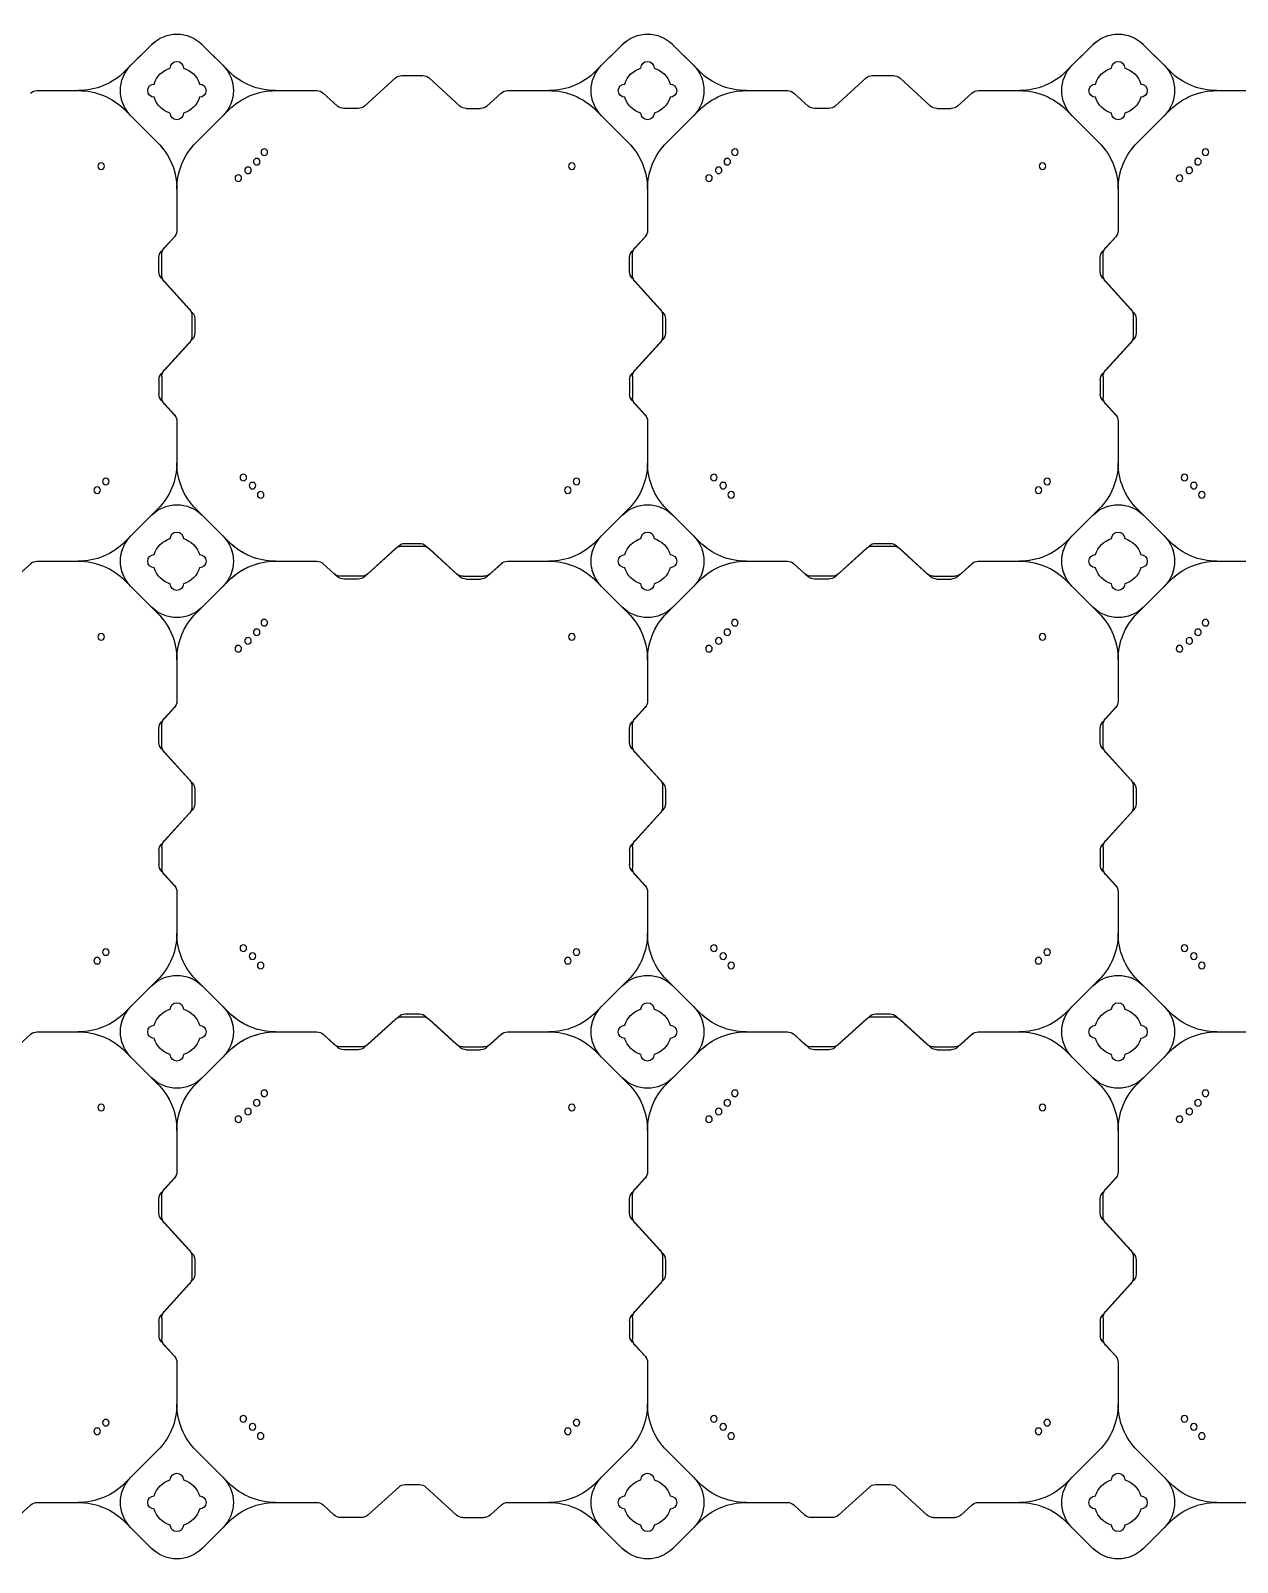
# Model space of a CAD drawing. Header units: millimetres. Extents: x -1612139 to -1260738, y 1141106 to 1536160.
# Drawn here: x -1330083 to -1328801, y 1183512 to 1185140 of the extents above; entities that cross this region are included whole.
import ezdxf

# ---------------------------------------------------------------- set-up
doc = ezdxf.new("R2010")
doc.units = ezdxf.units.MM
doc.header["$LTSCALE"] = 10
doc.layers.get('0').update_dxf_attribs({"linetype": 'CONTINUOUS'})
doc.layers.add('W-FLOAT_BOWL浮筒', color=253, linetype='CONTINUOUS')

# ---------------------------------------------------------------- blocks, each defined once
blk = doc.blocks.new('蓝色')
at = {"layer": 'W-FLOAT_BOWL浮筒', "color": 5}
for p, q in [((15979.5, 1549.2), (15951.2, 1520.9)), ((15957.5, 1527.3), (15979.4, 1549.2)), ((16033.2, 1549.2), (16055.2, 1527.3)), ((16033.2, 1549.2), (16061.5, 1520.9)), ((16479.5, 1549.2), (16451.2, 1520.9)), ((16457.5, 1527.3), (16479.4, 1549.2)), ((16533.2, 1549.2), (16555.2, 1527.3)), ((16533.2, 1549.2), (16561.5, 1520.9)), ((16979.5, 1549.2), (16951.2, 1520.9)), ((16957.5, 1527.3), (16979.4, 1549.2)), ((17033.2, 1549.2), (17055.2, 1527.3)), ((17033.2, 1549.2), (17061.5, 1520.9)), ((15839.2, 1513.8), (15851.1, 1503)), ((16173.5, 1513.8), (16161.6, 1503)), ((16202.5, 1516.4), (16180.2, 1516.4)), ((16209.2, 1513.8), (16242, 1484)), ((16303.5, 1513.8), (16270.7, 1484)), ((16310.2, 1516.4), (16332.5, 1516.4)), ((16339.2, 1513.8), (16351.1, 1503)), ((16673.5, 1513.8), (16661.6, 1503)), ((16702.5, 1516.4), (16680.2, 1516.4)), ((16709.2, 1513.8), (16742, 1484)), ((16803.5, 1513.8), (16770.7, 1484)), ((16810.2, 1516.4), (16832.5, 1516.4)), ((16839.2, 1513.8), (16851.1, 1503)), ((15857.8, 1500.4), (15901.6, 1500.4)), ((16110.9, 1500.4), (16154.9, 1500.4)), ((16357.8, 1500.4), (16401.6, 1500.4)), ((16610.9, 1500.4), (16654.9, 1500.4)), ((16857.8, 1500.4), (16901.6, 1500.4)), ((17110.9, 1500.4), (17154.9, 1500.4)), ((16248.7, 1481.4), (16264, 1481.4)), ((16748.7, 1481.4), (16764, 1481.4)), ((15985.8, 1445.1), (15951.1, 1479.9)), ((15957.5, 1473.5), (15985.8, 1445.2)), ((16026.8, 1445.1), (16061.6, 1479.9)), ((16055.2, 1473.5), (16026.8, 1445.2)), ((16485.8, 1445.1), (16451.1, 1479.9)), ((16457.5, 1473.5), (16485.8, 1445.2)), ((16526.8, 1445.1), (16561.6, 1479.9)), ((16555.2, 1473.5), (16526.8, 1445.2)), ((16985.8, 1445.1), (16951.1, 1479.9)), ((16957.5, 1473.5), (16985.8, 1445.2)), ((17026.8, 1445.1), (17061.6, 1479.9)), ((17055.2, 1473.5), (17026.8, 1445.2)), ((16006.3, 1351.6), (16006.3, 1395.8)), ((16006.3, 1351.8), (16006.3, 1395.8)), ((16506.3, 1351.6), (16506.3, 1395.8)), ((16506.3, 1351.8), (16506.3, 1395.8)), ((17006.3, 1351.6), (17006.3, 1395.8)), ((17006.3, 1351.8), (17006.3, 1395.8)), ((15989.9, 1329.7), (16003.7, 1344.9)), ((15992.9, 1333.2), (16003.7, 1345.1)), ((16489.9, 1329.7), (16503.7, 1344.9)), ((16492.9, 1333.2), (16503.7, 1345.1)), ((16989.9, 1329.7), (17003.7, 1344.9)), ((16992.9, 1333.2), (17003.7, 1345.1)), ((15987.3, 1307.7), (15987.3, 1323)), ((15990.3, 1304.2), (15990.3, 1326.5)), ((16487.3, 1307.7), (16487.3, 1323)), ((16490.3, 1304.2), (16490.3, 1326.5)), ((16987.3, 1307.7), (16987.3, 1323)), ((16990.3, 1304.2), (16990.3, 1326.5)), ((15989.9, 1301), (16019.7, 1268.2)), ((15992.9, 1297.5), (16022.7, 1264.7)), ((16489.9, 1301), (16519.7, 1268.2)), ((16492.9, 1297.5), (16522.7, 1264.7)), ((16989.9, 1301), (17019.7, 1268.2)), ((16992.9, 1297.5), (17022.7, 1264.7)), ((16022.3, 1239.2), (16022.3, 1261.5)), ((16025.3, 1242.7), (16025.3, 1258)), ((16522.3, 1239.2), (16522.3, 1261.5)), ((16525.3, 1242.7), (16525.3, 1258)), ((17022.3, 1239.2), (17022.3, 1261.5)), ((17025.3, 1242.7), (17025.3, 1258)), ((15989.9, 1199.7), (16019.7, 1232.5)), ((15992.9, 1203.2), (16022.7, 1236)), ((16489.9, 1199.7), (16519.7, 1232.5)), ((16492.9, 1203.2), (16522.7, 1236)), ((16989.9, 1199.7), (17019.7, 1232.5)), ((16992.9, 1203.2), (17022.7, 1236)), ((15987.3, 1193), (15987.3, 1177.7)), ((15990.3, 1196.5), (15990.3, 1174.2)), ((16487.3, 1193), (16487.3, 1177.7)), ((16490.3, 1196.5), (16490.3, 1174.2)), ((16987.3, 1193), (16987.3, 1177.7)), ((16990.3, 1196.5), (16990.3, 1174.2)), ((15989.9, 1171), (16003.7, 1155.8)), ((15992.9, 1167.5), (16003.7, 1155.6)), ((16489.9, 1171), (16503.7, 1155.8)), ((16492.9, 1167.5), (16503.7, 1155.6)), ((16989.9, 1171), (17003.7, 1155.8)), ((16992.9, 1167.5), (17003.7, 1155.6)), ((16006.3, 1105.1), (16006.3, 1149.1)), ((16006.3, 1105.1), (16006.3, 1148.9)), ((16506.3, 1105.1), (16506.3, 1149.1)), ((16506.3, 1105.1), (16506.3, 1148.9)), ((17006.3, 1105.1), (17006.3, 1149.1)), ((17006.3, 1105.1), (17006.3, 1148.9)), ((15951.1, 1020.9), (15985.8, 1055.6)), ((15979.5, 1049.2), (15951.2, 1020.9)), ((15957.5, 1027.2), (15985.8, 1055.5)), ((15957.5, 1027.3), (15979.4, 1049.2)), ((16061.6, 1020.9), (16026.8, 1055.6)), ((16055.2, 1027.2), (16026.8, 1055.5)), ((16033.2, 1049.2), (16055.2, 1027.3)), ((16033.2, 1049.2), (16061.5, 1020.9)), ((16451.1, 1020.9), (16485.8, 1055.6)), ((16479.5, 1049.2), (16451.2, 1020.9)), ((16457.5, 1027.2), (16485.8, 1055.5)), ((16457.5, 1027.3), (16479.4, 1049.2)), ((16561.6, 1020.9), (16526.8, 1055.6)), ((16555.2, 1027.2), (16526.8, 1055.5)), ((16533.2, 1049.2), (16555.2, 1027.3)), ((16533.2, 1049.2), (16561.5, 1020.9)), ((16951.1, 1020.9), (16985.8, 1055.6)), ((16979.5, 1049.2), (16951.2, 1020.9)), ((16957.5, 1027.2), (16985.8, 1055.5)), ((16957.5, 1027.3), (16979.4, 1049.2)), ((17061.6, 1020.9), (17026.8, 1055.6)), ((17055.2, 1027.2), (17026.8, 1055.5)), ((17033.2, 1049.2), (17055.2, 1027.3)), ((17033.2, 1049.2), (17061.5, 1020.9)), ((15839.2, 1013.8), (15851.1, 1003)), ((16173.5, 1013.8), (16161.6, 1003)), ((16177, 1016.8), (16161.8, 1003)), ((16202.5, 1016.4), (16180.2, 1016.4)), ((16199, 1019.4), (16183.7, 1019.4)), ((16205.7, 1016.8), (16238.5, 987)), ((16209.2, 1013.8), (16242, 984)), ((16303.5, 1013.8), (16270.7, 984)), ((16307, 1016.8), (16274.2, 987)), ((16310.2, 1016.4), (16332.5, 1016.4)), ((16313.7, 1019.4), (16329, 1019.4)), ((16335.7, 1016.8), (16350.9, 1003)), ((16339.2, 1013.8), (16351.1, 1003)), ((16673.5, 1013.8), (16661.6, 1003)), ((16677, 1016.8), (16661.8, 1003)), ((16702.5, 1016.4), (16680.2, 1016.4)), ((16699, 1019.4), (16683.7, 1019.4)), ((16705.7, 1016.8), (16738.5, 987)), ((16709.2, 1013.8), (16742, 984)), ((16803.5, 1013.8), (16770.7, 984)), ((16807, 1016.8), (16774.2, 987)), ((16810.2, 1016.4), (16832.5, 1016.4)), ((16813.7, 1019.4), (16829, 1019.4)), ((16835.7, 1016.8), (16850.9, 1003)), ((16839.2, 1013.8), (16851.1, 1003)), ((15857.6, 1000.4), (15901.6, 1000.4)), ((15857.8, 1000.4), (15901.6, 1000.4)), ((16110.9, 1000.4), (16154.9, 1000.4)), ((16110.9, 1000.4), (16155.1, 1000.4)), ((16357.6, 1000.4), (16401.6, 1000.4)), ((16357.8, 1000.4), (16401.6, 1000.4)), ((16610.9, 1000.4), (16654.9, 1000.4)), ((16610.9, 1000.4), (16655.1, 1000.4)), ((16857.6, 1000.4), (16901.6, 1000.4)), ((16857.8, 1000.4), (16901.6, 1000.4)), ((17110.9, 1000.4), (17154.9, 1000.4)), ((17110.9, 1000.4), (17155.1, 1000.4)), ((15985.8, 945.1), (15951.1, 979.9)), ((15979.5, 951.6), (15951.2, 979.9)), ((16026.8, 945.1), (16061.6, 979.9)), ((16033.2, 951.6), (16061.5, 979.9)), ((16245.2, 984.4), (16267.5, 984.4)), ((16248.7, 981.4), (16264, 981.4)), ((16485.8, 945.1), (16451.1, 979.9)), ((16479.5, 951.6), (16451.2, 979.9)), ((16526.8, 945.1), (16561.6, 979.9)), ((16533.2, 951.6), (16561.5, 979.9)), ((16745.2, 984.4), (16767.5, 984.4)), ((16748.7, 981.4), (16764, 981.4)), ((16985.8, 945.1), (16951.1, 979.9)), ((16979.5, 951.6), (16951.2, 979.9)), ((17026.8, 945.1), (17061.6, 979.9)), ((17033.2, 951.6), (17061.5, 979.9)), ((15957.5, 973.5), (15985.8, 945.2)), ((15979.4, 951.6), (15957.5, 973.5)), ((16055.2, 973.5), (16026.8, 945.2)), ((16055.2, 973.5), (16033.2, 951.6)), ((16457.5, 973.5), (16485.8, 945.2)), ((16479.4, 951.6), (16457.5, 973.5)), ((16555.2, 973.5), (16526.8, 945.2)), ((16555.2, 973.5), (16533.2, 951.6)), ((16957.5, 973.5), (16985.8, 945.2)), ((16979.4, 951.6), (16957.5, 973.5)), ((17055.2, 973.5), (17026.8, 945.2)), ((17055.2, 973.5), (17033.2, 951.6)), ((16006.3, 851.6), (16006.3, 895.8)), ((16006.3, 851.8), (16006.3, 895.8)), ((16506.3, 851.6), (16506.3, 895.8)), ((16506.3, 851.8), (16506.3, 895.8)), ((17006.3, 851.6), (17006.3, 895.8)), ((17006.3, 851.8), (17006.3, 895.8)), ((15989.9, 829.7), (16003.7, 844.9)), ((15992.9, 833.2), (16003.7, 845.1)), ((16489.9, 829.7), (16503.7, 844.9)), ((16492.9, 833.2), (16503.7, 845.1)), ((16989.9, 829.7), (17003.7, 844.9)), ((16992.9, 833.2), (17003.7, 845.1)), ((15987.3, 807.7), (15987.3, 823)), ((15990.3, 804.2), (15990.3, 826.5)), ((16487.3, 807.7), (16487.3, 823)), ((16490.3, 804.2), (16490.3, 826.5)), ((16987.3, 807.7), (16987.3, 823)), ((16990.3, 804.2), (16990.3, 826.5)), ((15989.9, 801), (16019.7, 768.2)), ((15992.9, 797.5), (16022.7, 764.7)), ((16489.9, 801), (16519.7, 768.2)), ((16492.9, 797.5), (16522.7, 764.7)), ((16989.9, 801), (17019.7, 768.2)), ((16992.9, 797.5), (17022.7, 764.7)), ((16022.3, 739.2), (16022.3, 761.5)), ((16025.3, 742.7), (16025.3, 758)), ((16522.3, 739.2), (16522.3, 761.5)), ((16525.3, 742.7), (16525.3, 758)), ((17022.3, 739.2), (17022.3, 761.5)), ((17025.3, 742.7), (17025.3, 758)), ((15989.9, 699.7), (16019.7, 732.5)), ((15992.9, 703.2), (16022.7, 736)), ((16489.9, 699.7), (16519.7, 732.5)), ((16492.9, 703.2), (16522.7, 736)), ((16989.9, 699.7), (17019.7, 732.5)), ((16992.9, 703.2), (17022.7, 736)), ((15987.3, 693), (15987.3, 677.7)), ((15990.3, 696.5), (15990.3, 674.2)), ((16487.3, 693), (16487.3, 677.7)), ((16490.3, 696.5), (16490.3, 674.2)), ((16987.3, 693), (16987.3, 677.7)), ((16990.3, 696.5), (16990.3, 674.2)), ((15989.9, 671), (16003.7, 655.8)), ((15992.9, 667.5), (16003.7, 655.6)), ((16489.9, 671), (16503.7, 655.8)), ((16492.9, 667.5), (16503.7, 655.6)), ((16989.9, 671), (17003.7, 655.8)), ((16992.9, 667.5), (17003.7, 655.6)), ((16006.3, 605.1), (16006.3, 649.1)), ((16006.3, 605.1), (16006.3, 648.9)), ((16506.3, 605.1), (16506.3, 649.1)), ((16506.3, 605.1), (16506.3, 648.9)), ((17006.3, 605.1), (17006.3, 649.1)), ((17006.3, 605.1), (17006.3, 648.9)), ((15951.1, 520.9), (15985.8, 555.6)), ((15957.5, 527.2), (15985.8, 555.5)), ((16061.6, 520.9), (16026.8, 555.6)), ((16055.2, 527.2), (16026.8, 555.5)), ((16451.1, 520.9), (16485.8, 555.6)), ((16457.5, 527.2), (16485.8, 555.5)), ((16561.6, 520.9), (16526.8, 555.6)), ((16555.2, 527.2), (16526.8, 555.5)), ((16951.1, 520.9), (16985.8, 555.6)), ((16957.5, 527.2), (16985.8, 555.5)), ((17061.6, 520.9), (17026.8, 555.6)), ((17055.2, 527.2), (17026.8, 555.5)), ((15979.5, 549.2), (15951.2, 520.9)), ((15957.5, 527.3), (15979.4, 549.2)), ((16033.2, 549.2), (16055.2, 527.3)), ((16033.2, 549.2), (16061.5, 520.9)), ((16479.5, 549.2), (16451.2, 520.9)), ((16457.5, 527.3), (16479.4, 549.2)), ((16533.2, 549.2), (16555.2, 527.3)), ((16533.2, 549.2), (16561.5, 520.9)), ((16979.5, 549.2), (16951.2, 520.9)), ((16957.5, 527.3), (16979.4, 549.2)), ((17033.2, 549.2), (17055.2, 527.3)), ((17033.2, 549.2), (17061.5, 520.9)), ((15839.2, 513.8), (15851.1, 503)), ((16173.5, 513.8), (16161.6, 503)), ((16177, 516.8), (16161.8, 503)), ((16202.5, 516.4), (16180.2, 516.4)), ((16199, 519.4), (16183.7, 519.4)), ((16205.7, 516.8), (16238.5, 487)), ((16209.2, 513.8), (16242, 484)), ((16303.5, 513.8), (16270.7, 484)), ((16307, 516.8), (16274.2, 487)), ((16310.2, 516.4), (16332.5, 516.4)), ((16313.7, 519.4), (16329, 519.4)), ((16335.7, 516.8), (16350.9, 503)), ((16339.2, 513.8), (16351.1, 503)), ((16673.5, 513.8), (16661.6, 503)), ((16677, 516.8), (16661.8, 503)), ((16702.5, 516.4), (16680.2, 516.4)), ((16699, 519.4), (16683.7, 519.4)), ((16705.7, 516.8), (16738.5, 487)), ((16709.2, 513.8), (16742, 484)), ((16803.5, 513.8), (16770.7, 484)), ((16807, 516.8), (16774.2, 487)), ((16810.2, 516.4), (16832.5, 516.4)), ((16813.7, 519.4), (16829, 519.4)), ((16835.7, 516.8), (16850.9, 503)), ((16839.2, 513.8), (16851.1, 503)), ((15857.6, 500.4), (15901.6, 500.4)), ((15857.8, 500.4), (15901.6, 500.4)), ((16110.9, 500.4), (16155.1, 500.4)), ((16110.9, 500.4), (16154.9, 500.4)), ((16357.6, 500.4), (16401.6, 500.4)), ((16357.8, 500.4), (16401.6, 500.4)), ((16610.9, 500.4), (16655.1, 500.4)), ((16610.9, 500.4), (16654.9, 500.4)), ((16857.6, 500.4), (16901.6, 500.4)), ((16857.8, 500.4), (16901.6, 500.4)), ((17110.9, 500.4), (17155.1, 500.4)), ((17110.9, 500.4), (17154.9, 500.4)), ((15985.8, 445.1), (15951.1, 479.9)), ((15979.5, 451.6), (15951.2, 479.9)), ((15979.4, 451.6), (15957.5, 473.5)), ((15957.5, 473.5), (15985.8, 445.2)), ((16026.8, 445.1), (16061.6, 479.9)), ((16055.2, 473.5), (16026.8, 445.2)), ((16033.2, 451.6), (16061.5, 479.9)), ((16055.2, 473.5), (16033.2, 451.6)), ((16245.2, 484.4), (16267.5, 484.4)), ((16248.7, 481.4), (16264, 481.4)), ((16485.8, 445.1), (16451.1, 479.9)), ((16479.5, 451.6), (16451.2, 479.9)), ((16479.4, 451.6), (16457.5, 473.5)), ((16457.5, 473.5), (16485.8, 445.2)), ((16526.8, 445.1), (16561.6, 479.9)), ((16555.2, 473.5), (16526.8, 445.2)), ((16533.2, 451.6), (16561.5, 479.9)), ((16555.2, 473.5), (16533.2, 451.6)), ((16745.2, 484.4), (16767.5, 484.4)), ((16748.7, 481.4), (16764, 481.4)), ((16985.8, 445.1), (16951.1, 479.9)), ((16979.5, 451.6), (16951.2, 479.9)), ((16979.4, 451.6), (16957.5, 473.5)), ((16957.5, 473.5), (16985.8, 445.2)), ((17026.8, 445.1), (17061.6, 479.9)), ((17055.2, 473.5), (17026.8, 445.2)), ((17033.2, 451.6), (17061.5, 479.9)), ((17055.2, 473.5), (17033.2, 451.6)), ((16006.3, 351.6), (16006.3, 395.8)), ((16006.3, 351.8), (16006.3, 395.8)), ((16506.3, 351.6), (16506.3, 395.8)), ((16506.3, 351.8), (16506.3, 395.8)), ((17006.3, 351.6), (17006.3, 395.8)), ((17006.3, 351.8), (17006.3, 395.8)), ((15989.9, 329.7), (16003.7, 344.9)), ((15992.9, 333.2), (16003.7, 345.1)), ((16489.9, 329.7), (16503.7, 344.9)), ((16492.9, 333.2), (16503.7, 345.1)), ((16989.9, 329.7), (17003.7, 344.9)), ((16992.9, 333.2), (17003.7, 345.1)), ((15990.3, 304.2), (15990.3, 326.5)), ((16490.3, 304.2), (16490.3, 326.5)), ((16990.3, 304.2), (16990.3, 326.5)), ((15987.3, 307.7), (15987.3, 323)), ((16487.3, 307.7), (16487.3, 323)), ((16987.3, 307.7), (16987.3, 323)), ((15989.9, 301), (16019.7, 268.2)), ((15992.9, 297.5), (16022.7, 264.7)), ((16489.9, 301), (16519.7, 268.2)), ((16492.9, 297.5), (16522.7, 264.7)), ((16989.9, 301), (17019.7, 268.2)), ((16992.9, 297.5), (17022.7, 264.7)), ((16022.3, 239.2), (16022.3, 261.5)), ((16522.3, 239.2), (16522.3, 261.5)), ((17022.3, 239.2), (17022.3, 261.5)), ((16025.3, 242.7), (16025.3, 258)), ((16525.3, 242.7), (16525.3, 258)), ((17025.3, 242.7), (17025.3, 258)), ((15989.9, 199.7), (16019.7, 232.5)), ((15992.9, 203.2), (16022.7, 236)), ((16489.9, 199.7), (16519.7, 232.5)), ((16492.9, 203.2), (16522.7, 236)), ((16989.9, 199.7), (17019.7, 232.5)), ((16992.9, 203.2), (17022.7, 236)), ((15990.3, 196.5), (15990.3, 174.2)), ((16490.3, 196.5), (16490.3, 174.2)), ((16990.3, 196.5), (16990.3, 174.2)), ((15987.3, 193), (15987.3, 177.7)), ((16487.3, 193), (16487.3, 177.7)), ((16987.3, 193), (16987.3, 177.7)), ((15989.9, 171), (16003.7, 155.8)), ((15992.9, 167.5), (16003.7, 155.6)), ((16489.9, 171), (16503.7, 155.8)), ((16492.9, 167.5), (16503.7, 155.6)), ((16989.9, 171), (17003.7, 155.8)), ((16992.9, 167.5), (17003.7, 155.6)), ((16006.3, 105.1), (16006.3, 149.1)), ((16006.3, 105.1), (16006.3, 148.9)), ((16506.3, 105.1), (16506.3, 149.1)), ((16506.3, 105.1), (16506.3, 148.9)), ((17006.3, 105.1), (17006.3, 149.1)), ((17006.3, 105.1), (17006.3, 148.9)), ((15951.1, 20.9), (15985.8, 55.6)), ((15957.5, 27.2), (15985.8, 55.5)), ((16061.6, 20.9), (16026.8, 55.6)), ((16055.2, 27.2), (16026.8, 55.5)), ((16451.1, 20.9), (16485.8, 55.6)), ((16457.5, 27.2), (16485.8, 55.5)), ((16561.6, 20.9), (16526.8, 55.6)), ((16555.2, 27.2), (16526.8, 55.5)), ((16951.1, 20.9), (16985.8, 55.6)), ((16957.5, 27.2), (16985.8, 55.5)), ((17061.6, 20.9), (17026.8, 55.6)), ((17055.2, 27.2), (17026.8, 55.5)), ((16177, 16.8), (16161.8, 3)), ((16199, 19.4), (16183.7, 19.4)), ((16205.7, 16.8), (16238.5, -13)), ((16307, 16.8), (16274.2, -13)), ((16313.7, 19.4), (16329, 19.4)), ((16335.7, 16.8), (16350.9, 3)), ((16677, 16.8), (16661.8, 3)), ((16699, 19.4), (16683.7, 19.4)), ((16705.7, 16.8), (16738.5, -13)), ((16807, 16.8), (16774.2, -13)), ((16813.7, 19.4), (16829, 19.4)), ((16835.7, 16.8), (16850.9, 3)), ((15857.6, 0.4), (15901.6, 0.4)), ((16110.9, 0.4), (16155.1, 0.4)), ((16357.6, 0.4), (16401.6, 0.4)), ((16610.9, 0.4), (16655.1, 0.4)), ((16857.6, 0.4), (16901.6, 0.4)), ((17110.9, 0.4), (17155.1, 0.4)), ((16245.2, -15.6), (16267.5, -15.6)), ((16745.2, -15.6), (16767.5, -15.6)), ((15979.5, -48.4), (15951.2, -20.1)), ((15979.4, -48.4), (15957.5, -26.5)), ((16033.2, -48.4), (16061.5, -20.1)), ((16055.2, -26.5), (16033.2, -48.4)), ((16479.5, -48.4), (16451.2, -20.1)), ((16479.4, -48.4), (16457.5, -26.5)), ((16533.2, -48.4), (16561.5, -20.1)), ((16555.2, -26.5), (16533.2, -48.4)), ((16979.5, -48.4), (16951.2, -20.1)), ((16979.4, -48.4), (16957.5, -26.5)), ((17033.2, -48.4), (17061.5, -20.1)), ((17055.2, -26.5), (17033.2, -48.4))]:
    blk.add_line(p, q, dxfattribs=at)
for centre in [(16095.3, 1429.8), (16595.3, 1429.8), (17095.3, 1429.8), (15921.6, 1424.8), (15930.8, 1415.6), (16086.6, 1420.1), (16421.6, 1424.8), (16430.8, 1415.6), (16586.6, 1420.1), (16921.6, 1424.8), (16930.8, 1415.6), (17086.6, 1420.1), (16076.9, 1411.4), (16576.9, 1411.4), (17076.9, 1411.4), (16071.6, 1093.3), (16571.6, 1093.3), (17071.6, 1093.3), (15926, 1080.7), (16081.9, 1085.1), (16091.1, 1075.9), (16426, 1080.7), (16581.9, 1085.1), (16591.1, 1075.9), (16926, 1080.7), (17081.9, 1085.1), (17091.1, 1075.9), (16099.2, 1065.7), (16599.2, 1065.7), (17099.2, 1065.7), (15921.6, 924.8), (16095.3, 929.8), (16421.6, 924.8), (16595.3, 929.8), (16921.6, 924.8), (17095.3, 929.8), (15930.8, 915.6), (16076.9, 911.4), (16086.6, 920.1), (16430.8, 915.6), (16576.9, 911.4), (16586.6, 920.1), (16930.8, 915.6), (17076.9, 911.4), (17086.6, 920.1), (16071.6, 593.3), (16081.9, 585.1), (16571.6, 593.3), (16581.9, 585.1), (17071.6, 593.3), (17081.9, 585.1), (15926, 580.7), (16091.1, 575.9), (16426, 580.7), (16591.1, 575.9), (16926, 580.7), (17091.1, 575.9), (16099.2, 565.7), (16599.2, 565.7), (17099.2, 565.7), (15921.6, 424.8), (16086.6, 420.1), (16095.3, 429.8), (16421.6, 424.8), (16586.6, 420.1), (16595.3, 429.8), (16921.6, 424.8), (17086.6, 420.1), (17095.3, 429.8), (15930.8, 415.6), (16076.9, 411.4), (16430.8, 415.6), (16576.9, 411.4), (16930.8, 415.6), (17076.9, 411.4), (15926, 80.7), (16071.6, 93.3), (16081.9, 85.1), (16426, 80.7), (16571.6, 93.3), (16581.9, 85.1), (16926, 80.7), (17071.6, 93.3), (17081.9, 85.1), (16091.1, 75.9), (16099.2, 65.7), (16591.1, 75.9), (16599.2, 65.7), (17091.1, 75.9), (17099.2, 65.7)]:
    blk.add_circle(centre, 3.5, dxfattribs=at)
for centre, radius, start, end in [((16006.3, 1522.3), 38, 45, 135), ((16006.4, 1522.3), 38, 45, 135), ((16506.3, 1522.3), 38, 45, 135), ((16506.4, 1522.3), 38, 45, 135), ((17006.3, 1522.3), 38, 45, 135), ((17006.4, 1522.3), 38, 45, 135), ((16006.3, 1524.4), 7, 0, 180), ((16006.3, 1524.4), 7, 0, 180), ((16506.3, 1524.4), 7, 0, 180), ((16506.3, 1524.4), 7, 0, 180), ((17006.3, 1524.4), 7, 0, 180), ((17006.3, 1524.4), 7, 0, 180), ((15901.7, 1570.4), 70, 270, 315), ((15984.4, 1500.4), 38, 135, 225), ((16006.3, 1500.4), 25, 106.2602, 163.7398), ((16006.3, 1500.4), 25, 106.2602, 163.7398), ((16006.3, 1500.4), 25, 16.2602, 73.7398), ((16006.3, 1500.4), 25, 16.2602, 73.7398), ((16028.3, 1500.4), 38, 315, 45), ((16111, 1570.4), 70, 225, 270), ((16180.2, 1506.4), 10, 90, 132.2737), ((16202.5, 1506.4), 10, 47.7263, 90), ((16310.2, 1506.4), 10, 90, 132.2737), ((16332.5, 1506.4), 10, 47.7263, 90), ((16401.7, 1570.4), 70, 270, 315), ((16484.4, 1500.4), 38, 135, 225), ((16506.3, 1500.4), 25, 106.2602, 163.7398), ((16506.3, 1500.4), 25, 106.2602, 163.7398), ((16506.3, 1500.4), 25, 16.2602, 73.7398), ((16506.3, 1500.4), 25, 16.2602, 73.7398), ((16528.3, 1500.4), 38, 315, 45), ((16611, 1570.4), 70, 225, 270), ((16680.2, 1506.4), 10, 90, 132.2737), ((16702.5, 1506.4), 10, 47.7263, 90), ((16810.2, 1506.4), 10, 90, 132.2737), ((16832.5, 1506.4), 10, 47.7263, 90), ((16901.7, 1570.4), 70, 270, 315), ((16984.4, 1500.4), 38, 135, 225), ((17006.3, 1500.4), 25, 106.2602, 163.7398), ((17006.3, 1500.4), 25, 106.2602, 163.7398), ((17006.3, 1500.4), 25, 16.2602, 73.7398), ((17006.3, 1500.4), 25, 16.2602, 73.7398), ((17028.3, 1500.4), 38, 315, 45), ((17111, 1570.4), 70, 225, 270), ((15857.8, 1510.4), 10, 227.7263, 270), ((15901.6, 1430.4), 70, 45, 90), ((15982.3, 1500.4), 7, 90, 270), ((15982.3, 1500.4), 7, 90, 270), ((16030.3, 1500.4), 7, 270, 90), ((16030.3, 1500.4), 7, 270, 90), ((16111.1, 1430.4), 70, 90, 135), ((16154.9, 1510.4), 10, 270, 312.2737), ((16357.8, 1510.4), 10, 227.7263, 270), ((16401.6, 1430.4), 70, 45, 90), ((16482.3, 1500.4), 7, 90, 270), ((16482.3, 1500.4), 7, 90, 270), ((16530.3, 1500.4), 7, 270, 90), ((16530.3, 1500.4), 7, 270, 90), ((16611.1, 1430.4), 70, 90, 135), ((16654.9, 1510.4), 10, 270, 312.2737), ((16857.8, 1510.4), 10, 227.7263, 270), ((16901.6, 1430.4), 70, 45, 90), ((16982.3, 1500.4), 7, 90, 270), ((16982.3, 1500.4), 7, 90, 270), ((17030.3, 1500.4), 7, 270, 90), ((17030.3, 1500.4), 7, 270, 90), ((17111.1, 1430.4), 70, 90, 135), ((16006.3, 1500.4), 25, 196.2602, 253.7398), ((16006.3, 1500.4), 25, 196.2602, 253.7398), ((16006.3, 1500.4), 25, 286.2602, 343.7398), ((16006.3, 1500.4), 25, 286.2602, 343.7398), ((16248.7, 1491.4), 10, 227.7263, 270), ((16264, 1491.4), 10, 270, 312.2737), ((16506.3, 1500.4), 25, 196.2602, 253.7398), ((16506.3, 1500.4), 25, 196.2602, 253.7398), ((16506.3, 1500.4), 25, 286.2602, 343.7398), ((16506.3, 1500.4), 25, 286.2602, 343.7398), ((16748.7, 1491.4), 10, 227.7263, 270), ((16764, 1491.4), 10, 270, 312.2737), ((17006.3, 1500.4), 25, 196.2602, 253.7398), ((17006.3, 1500.4), 25, 196.2602, 253.7398), ((17006.3, 1500.4), 25, 286.2602, 343.7398), ((17006.3, 1500.4), 25, 286.2602, 343.7398), ((16006.3, 1476.4), 7, 180, 0), ((16006.3, 1476.4), 7, 180, 0), ((16506.3, 1476.4), 7, 180, 0), ((16506.3, 1476.4), 7, 180, 0), ((17006.3, 1476.4), 7, 180, 0), ((17006.3, 1476.4), 7, 180, 0), ((15936.3, 1395.7), 70, 0, 45), ((15936.3, 1395.7), 70, 0, 45), ((16076.3, 1395.7), 70, 135, 180), ((16076.3, 1395.7), 70, 135, 180), ((16436.3, 1395.7), 70, 0, 45), ((16436.3, 1395.7), 70, 0, 45), ((16576.3, 1395.7), 70, 135, 180), ((16576.3, 1395.7), 70, 135, 180), ((16936.3, 1395.7), 70, 0, 45), ((16936.3, 1395.7), 70, 0, 45), ((17076.3, 1395.7), 70, 135, 180), ((17076.3, 1395.7), 70, 135, 180), ((15996.3, 1351.8), 10, 317.7263, 0), ((15996.3, 1351.6), 10, 317.7263, 0), ((16496.3, 1351.8), 10, 317.7263, 0), ((16496.3, 1351.6), 10, 317.7263, 0), ((16996.3, 1351.8), 10, 317.7263, 0), ((16996.3, 1351.6), 10, 317.7263, 0), ((15997.3, 1323), 10, 137.7263, 180), ((16000.3, 1326.5), 10, 137.7263, 180), ((16497.3, 1323), 10, 137.7263, 180), ((16500.3, 1326.5), 10, 137.7263, 180), ((16997.3, 1323), 10, 137.7263, 180), ((17000.3, 1326.5), 10, 137.7263, 180), ((15997.3, 1307.7), 10, 180, 222.2737), ((16000.3, 1304.2), 10, 180, 222.2737), ((16497.3, 1307.7), 10, 180, 222.2737), ((16500.3, 1304.2), 10, 180, 222.2737), ((16997.3, 1307.7), 10, 180, 222.2737), ((17000.3, 1304.2), 10, 180, 222.2737), ((16012.3, 1261.5), 10, 0, 42.2737), ((16015.3, 1258), 10, 0, 42.2737), ((16512.3, 1261.5), 10, 0, 42.2737), ((16515.3, 1258), 10, 0, 42.2737), ((17012.3, 1261.5), 10, 0, 42.2737), ((17015.3, 1258), 10, 0, 42.2737), ((16012.3, 1239.2), 10, 317.7263, 0), ((16015.3, 1242.7), 10, 317.7263, 0), ((16512.3, 1239.2), 10, 317.7263, 0), ((16515.3, 1242.7), 10, 317.7263, 0), ((17012.3, 1239.2), 10, 317.7263, 0), ((17015.3, 1242.7), 10, 317.7263, 0), ((15997.3, 1193), 10, 137.7263, 180), ((16000.3, 1196.5), 10, 137.7263, 180), ((16497.3, 1193), 10, 137.7263, 180), ((16500.3, 1196.5), 10, 137.7263, 180), ((16997.3, 1193), 10, 137.7263, 180), ((17000.3, 1196.5), 10, 137.7263, 180), ((15997.3, 1177.7), 10, 180, 222.2737), ((16000.3, 1174.2), 10, 180, 222.2737), ((16497.3, 1177.7), 10, 180, 222.2737), ((16500.3, 1174.2), 10, 180, 222.2737), ((16997.3, 1177.7), 10, 180, 222.2737), ((17000.3, 1174.2), 10, 180, 222.2737), ((15996.3, 1149.1), 10, 0, 42.2737), ((15996.3, 1148.9), 10, 0, 42.2737), ((16496.3, 1149.1), 10, 0, 42.2737), ((16496.3, 1148.9), 10, 0, 42.2737), ((16996.3, 1149.1), 10, 0, 42.2737), ((16996.3, 1148.9), 10, 0, 42.2737), ((15936.3, 1105.1), 70, 315, 0), ((15936.3, 1105), 70, 315, 0), ((16076.3, 1105.1), 70, 180, 225), ((16076.3, 1105), 70, 180, 225), ((16436.3, 1105.1), 70, 315, 0), ((16436.3, 1105), 70, 315, 0), ((16576.3, 1105.1), 70, 180, 225), ((16576.3, 1105), 70, 180, 225), ((16936.3, 1105.1), 70, 315, 0), ((16936.3, 1105), 70, 315, 0), ((17076.3, 1105.1), 70, 180, 225), ((17076.3, 1105), 70, 180, 225), ((16006.3, 1022.3), 38, 45, 135), ((16006.4, 1022.3), 38, 45, 135), ((16506.3, 1022.3), 38, 45, 135), ((16506.4, 1022.3), 38, 45, 135), ((17006.3, 1022.3), 38, 45, 135), ((17006.4, 1022.3), 38, 45, 135), ((15984.4, 1000.4), 38, 135, 225), ((15984.4, 1000.3), 38, 135, 225), ((16006.3, 1024.4), 7, 0, 180), ((16006.3, 1024.4), 7, 0, 180), ((16006.3, 1024.4), 7, 0, 180), ((16006.3, 1024.4), 7, 0, 180), ((16028.3, 1000.4), 38, 315, 45), ((16028.3, 1000.3), 38, 315, 45), ((16484.4, 1000.4), 38, 135, 225), ((16484.4, 1000.3), 38, 135, 225), ((16506.3, 1024.4), 7, 0, 180), ((16506.3, 1024.4), 7, 0, 180), ((16506.3, 1024.4), 7, 0, 180), ((16506.3, 1024.4), 7, 0, 180), ((16528.3, 1000.4), 38, 315, 45), ((16528.3, 1000.3), 38, 315, 45), ((16984.4, 1000.4), 38, 135, 225), ((16984.4, 1000.3), 38, 135, 225), ((17006.3, 1024.4), 7, 0, 180), ((17006.3, 1024.4), 7, 0, 180), ((17006.3, 1024.4), 7, 0, 180), ((17006.3, 1024.4), 7, 0, 180), ((17028.3, 1000.4), 38, 315, 45), ((17028.3, 1000.3), 38, 315, 45), ((15901.6, 1070.4), 70, 270, 315), ((15901.7, 1070.4), 70, 270, 315), ((16006.3, 1000.4), 25, 106.2602, 163.7398), ((16006.3, 1000.4), 25, 106.2602, 163.7398), ((16006.3, 1000.4), 25, 106.2602, 163.7398), ((16006.3, 1000.4), 25, 106.2602, 163.7398), ((16006.3, 1000.4), 25, 16.2602, 73.7398), ((16006.3, 1000.4), 25, 16.2602, 73.7398), ((16006.3, 1000.4), 25, 16.2602, 73.7398), ((16006.3, 1000.4), 25, 16.2602, 73.7398), ((16111, 1070.4), 70, 225, 270), ((16111.1, 1070.4), 70, 225, 270), ((16180.2, 1006.4), 10, 90, 132.2737), ((16183.7, 1009.4), 10, 90, 132.2737), ((16199, 1009.4), 10, 47.7263, 90), ((16202.5, 1006.4), 10, 47.7263, 90), ((16310.2, 1006.4), 10, 90, 132.2737), ((16313.7, 1009.4), 10, 90, 132.2737), ((16329, 1009.4), 10, 47.7263, 90), ((16332.5, 1006.4), 10, 47.7263, 90), ((16401.6, 1070.4), 70, 270, 315), ((16401.7, 1070.4), 70, 270, 315), ((16506.3, 1000.4), 25, 106.2602, 163.7398), ((16506.3, 1000.4), 25, 106.2602, 163.7398), ((16506.3, 1000.4), 25, 106.2602, 163.7398), ((16506.3, 1000.4), 25, 106.2602, 163.7398), ((16506.3, 1000.4), 25, 16.2602, 73.7398), ((16506.3, 1000.4), 25, 16.2602, 73.7398), ((16506.3, 1000.4), 25, 16.2602, 73.7398), ((16506.3, 1000.4), 25, 16.2602, 73.7398), ((16611, 1070.4), 70, 225, 270), ((16611.1, 1070.4), 70, 225, 270), ((16680.2, 1006.4), 10, 90, 132.2737), ((16683.7, 1009.4), 10, 90, 132.2737), ((16699, 1009.4), 10, 47.7263, 90), ((16702.5, 1006.4), 10, 47.7263, 90), ((16810.2, 1006.4), 10, 90, 132.2737), ((16813.7, 1009.4), 10, 90, 132.2737), ((16829, 1009.4), 10, 47.7263, 90), ((16832.5, 1006.4), 10, 47.7263, 90), ((16901.6, 1070.4), 70, 270, 315), ((16901.7, 1070.4), 70, 270, 315), ((17006.3, 1000.4), 25, 106.2602, 163.7398), ((17006.3, 1000.4), 25, 106.2602, 163.7398), ((17006.3, 1000.4), 25, 106.2602, 163.7398), ((17006.3, 1000.4), 25, 106.2602, 163.7398), ((17006.3, 1000.4), 25, 16.2602, 73.7398), ((17006.3, 1000.4), 25, 16.2602, 73.7398), ((17006.3, 1000.4), 25, 16.2602, 73.7398), ((17006.3, 1000.4), 25, 16.2602, 73.7398), ((17111, 1070.4), 70, 225, 270), ((17111.1, 1070.4), 70, 225, 270), ((15857.6, 1010.4), 10, 227.7263, 270), ((15857.8, 1010.4), 10, 227.7263, 270), ((15901.6, 930.4), 70, 45, 90), ((15901.7, 930.4), 70, 45, 90), ((15982.3, 1000.4), 7, 90, 270), ((15982.3, 1000.4), 7, 90, 270), ((15982.3, 1000.4), 7, 90, 270), ((15982.3, 1000.4), 7, 90, 270), ((16006.3, 1000.4), 25, 196.2602, 253.7398), ((16006.3, 1000.4), 25, 196.2602, 253.7398), ((16006.3, 1000.4), 25, 196.2602, 253.7398), ((16006.3, 1000.4), 25, 196.2602, 253.7398), ((16006.3, 1000.4), 25, 286.2602, 343.7398), ((16006.3, 1000.4), 25, 286.2602, 343.7398), ((16006.3, 1000.4), 25, 286.2602, 343.7398), ((16006.3, 1000.4), 25, 286.2602, 343.7398), ((16030.3, 1000.4), 7, 270, 90), ((16030.3, 1000.4), 7, 270, 90), ((16030.3, 1000.4), 7, 270, 90), ((16030.3, 1000.4), 7, 270, 90), ((16111, 930.4), 70, 90, 135), ((16111.1, 930.4), 70, 90, 135), ((16154.9, 1010.4), 10, 270, 312.2737), ((16155.1, 1010.4), 10, 270, 312.2737), ((16357.6, 1010.4), 10, 227.7263, 270), ((16357.8, 1010.4), 10, 227.7263, 270), ((16401.6, 930.4), 70, 45, 90), ((16401.7, 930.4), 70, 45, 90), ((16482.3, 1000.4), 7, 90, 270), ((16482.3, 1000.4), 7, 90, 270), ((16482.3, 1000.4), 7, 90, 270), ((16482.3, 1000.4), 7, 90, 270), ((16506.3, 1000.4), 25, 196.2602, 253.7398), ((16506.3, 1000.4), 25, 196.2602, 253.7398), ((16506.3, 1000.4), 25, 196.2602, 253.7398), ((16506.3, 1000.4), 25, 196.2602, 253.7398), ((16506.3, 1000.4), 25, 286.2602, 343.7398), ((16506.3, 1000.4), 25, 286.2602, 343.7398), ((16506.3, 1000.4), 25, 286.2602, 343.7398), ((16506.3, 1000.4), 25, 286.2602, 343.7398), ((16530.3, 1000.4), 7, 270, 90), ((16530.3, 1000.4), 7, 270, 90), ((16530.3, 1000.4), 7, 270, 90), ((16530.3, 1000.4), 7, 270, 90), ((16611, 930.4), 70, 90, 135), ((16611.1, 930.4), 70, 90, 135), ((16654.9, 1010.4), 10, 270, 312.2737), ((16655.1, 1010.4), 10, 270, 312.2737), ((16857.6, 1010.4), 10, 227.7263, 270), ((16857.8, 1010.4), 10, 227.7263, 270), ((16901.6, 930.4), 70, 45, 90), ((16901.7, 930.4), 70, 45, 90), ((16982.3, 1000.4), 7, 90, 270), ((16982.3, 1000.4), 7, 90, 270), ((16982.3, 1000.4), 7, 90, 270), ((16982.3, 1000.4), 7, 90, 270), ((17006.3, 1000.4), 25, 196.2602, 253.7398), ((17006.3, 1000.4), 25, 196.2602, 253.7398), ((17006.3, 1000.4), 25, 196.2602, 253.7398), ((17006.3, 1000.4), 25, 196.2602, 253.7398), ((17006.3, 1000.4), 25, 286.2602, 343.7398), ((17006.3, 1000.4), 25, 286.2602, 343.7398), ((17006.3, 1000.4), 25, 286.2602, 343.7398), ((17006.3, 1000.4), 25, 286.2602, 343.7398), ((17030.3, 1000.4), 7, 270, 90), ((17030.3, 1000.4), 7, 270, 90), ((17030.3, 1000.4), 7, 270, 90), ((17030.3, 1000.4), 7, 270, 90), ((17111, 930.4), 70, 90, 135), ((17111.1, 930.4), 70, 90, 135), ((16245.2, 994.4), 10, 227.7263, 270), ((16248.7, 991.4), 10, 227.7263, 270), ((16264, 991.4), 10, 270, 312.2737), ((16267.5, 994.4), 10, 270, 312.2737), ((16745.2, 994.4), 10, 227.7263, 270), ((16748.7, 991.4), 10, 227.7263, 270), ((16764, 991.4), 10, 270, 312.2737), ((16767.5, 994.4), 10, 270, 312.2737), ((16006.3, 976.4), 7, 180, 0), ((16006.3, 976.4), 7, 180, 0), ((16006.3, 976.4), 7, 180, 0), ((16006.3, 976.4), 7, 180, 0), ((16506.3, 976.4), 7, 180, 0), ((16506.3, 976.4), 7, 180, 0), ((16506.3, 976.4), 7, 180, 0), ((16506.3, 976.4), 7, 180, 0), ((17006.3, 976.4), 7, 180, 0), ((17006.3, 976.4), 7, 180, 0), ((17006.3, 976.4), 7, 180, 0), ((17006.3, 976.4), 7, 180, 0), ((16006.3, 978.4), 38, 225, 315), ((16006.4, 978.4), 38, 225, 315), ((15936.3, 895.7), 70, 0, 45), ((15936.3, 895.7), 70, 0, 45), ((16076.3, 895.7), 70, 135, 180), ((16076.3, 895.7), 70, 135, 180), ((16506.3, 978.4), 38, 225, 315), ((16506.4, 978.4), 38, 225, 315), ((16436.3, 895.7), 70, 0, 45), ((16436.3, 895.7), 70, 0, 45), ((16576.3, 895.7), 70, 135, 180), ((16576.3, 895.7), 70, 135, 180), ((17006.3, 978.4), 38, 225, 315), ((17006.4, 978.4), 38, 225, 315), ((16936.3, 895.7), 70, 0, 45), ((16936.3, 895.7), 70, 0, 45), ((17076.3, 895.7), 70, 135, 180), ((17076.3, 895.7), 70, 135, 180), ((15996.3, 851.8), 10, 317.7263, 0), ((15996.3, 851.6), 10, 317.7263, 0), ((16496.3, 851.8), 10, 317.7263, 0), ((16496.3, 851.6), 10, 317.7263, 0), ((16996.3, 851.8), 10, 317.7263, 0), ((16996.3, 851.6), 10, 317.7263, 0), ((16000.3, 826.5), 10, 137.7263, 180), ((16500.3, 826.5), 10, 137.7263, 180), ((17000.3, 826.5), 10, 137.7263, 180), ((15997.3, 823), 10, 137.7263, 180), ((16497.3, 823), 10, 137.7263, 180), ((16997.3, 823), 10, 137.7263, 180), ((15997.3, 807.7), 10, 180, 222.2737), ((16000.3, 804.2), 10, 180, 222.2737), ((16497.3, 807.7), 10, 180, 222.2737), ((16500.3, 804.2), 10, 180, 222.2737), ((16997.3, 807.7), 10, 180, 222.2737), ((17000.3, 804.2), 10, 180, 222.2737), ((16012.3, 761.5), 10, 0, 42.2737), ((16512.3, 761.5), 10, 0, 42.2737), ((17012.3, 761.5), 10, 0, 42.2737), ((16015.3, 758), 10, 0, 42.2737), ((16515.3, 758), 10, 0, 42.2737), ((17015.3, 758), 10, 0, 42.2737), ((16012.3, 739.2), 10, 317.7263, 0), ((16015.3, 742.7), 10, 317.7263, 0), ((16512.3, 739.2), 10, 317.7263, 0), ((16515.3, 742.7), 10, 317.7263, 0), ((17012.3, 739.2), 10, 317.7263, 0), ((17015.3, 742.7), 10, 317.7263, 0), ((16000.3, 696.5), 10, 137.7263, 180), ((16500.3, 696.5), 10, 137.7263, 180), ((17000.3, 696.5), 10, 137.7263, 180), ((15997.3, 693), 10, 137.7263, 180), ((16497.3, 693), 10, 137.7263, 180), ((16997.3, 693), 10, 137.7263, 180), ((15997.3, 677.7), 10, 180, 222.2737), ((16000.3, 674.2), 10, 180, 222.2737), ((16497.3, 677.7), 10, 180, 222.2737), ((16500.3, 674.2), 10, 180, 222.2737), ((16997.3, 677.7), 10, 180, 222.2737), ((17000.3, 674.2), 10, 180, 222.2737), ((15996.3, 649.1), 10, 0, 42.2737), ((15996.3, 648.9), 10, 0, 42.2737), ((16496.3, 649.1), 10, 0, 42.2737), ((16496.3, 648.9), 10, 0, 42.2737), ((16996.3, 649.1), 10, 0, 42.2737), ((16996.3, 648.9), 10, 0, 42.2737), ((15936.3, 605.1), 70, 315, 0), ((15936.3, 605), 70, 315, 0), ((16076.3, 605.1), 70, 180, 225), ((16076.3, 605), 70, 180, 225), ((16436.3, 605.1), 70, 315, 0), ((16436.3, 605), 70, 315, 0), ((16576.3, 605.1), 70, 180, 225), ((16576.3, 605), 70, 180, 225), ((16936.3, 605.1), 70, 315, 0), ((16936.3, 605), 70, 315, 0), ((17076.3, 605.1), 70, 180, 225), ((17076.3, 605), 70, 180, 225), ((16006.3, 522.3), 38, 45, 135), ((16006.4, 522.3), 38, 45, 135), ((16506.3, 522.3), 38, 45, 135), ((16506.4, 522.3), 38, 45, 135), ((17006.3, 522.3), 38, 45, 135), ((17006.4, 522.3), 38, 45, 135), ((15901.6, 570.4), 70, 270, 315), ((15901.7, 570.4), 70, 270, 315), ((15984.4, 500.4), 38, 135, 225), ((15984.4, 500.3), 38, 135, 225), ((16006.3, 500.4), 25, 106.2602, 163.7398), ((16006.3, 500.4), 25, 106.2602, 163.7398), ((16006.3, 500.4), 25, 106.2602, 163.7398), ((16006.3, 500.4), 25, 106.2602, 163.7398), ((16006.3, 524.4), 7, 0, 180), ((16006.3, 524.4), 7, 0, 180), ((16006.3, 524.4), 7, 0, 180), ((16006.3, 524.4), 7, 0, 180), ((16006.3, 500.4), 25, 16.2602, 73.7398), ((16006.3, 500.4), 25, 16.2602, 73.7398), ((16006.3, 500.4), 25, 16.2602, 73.7398), ((16006.3, 500.4), 25, 16.2602, 73.7398), ((16028.3, 500.4), 38, 315, 45), ((16028.3, 500.3), 38, 315, 45), ((16111, 570.4), 70, 225, 270), ((16111.1, 570.4), 70, 225, 270), ((16401.6, 570.4), 70, 270, 315), ((16401.7, 570.4), 70, 270, 315), ((16484.4, 500.4), 38, 135, 225), ((16484.4, 500.3), 38, 135, 225), ((16506.3, 500.4), 25, 106.2602, 163.7398), ((16506.3, 500.4), 25, 106.2602, 163.7398), ((16506.3, 500.4), 25, 106.2602, 163.7398), ((16506.3, 500.4), 25, 106.2602, 163.7398), ((16506.3, 524.4), 7, 0, 180), ((16506.3, 524.4), 7, 0, 180), ((16506.3, 524.4), 7, 0, 180), ((16506.3, 524.4), 7, 0, 180), ((16506.3, 500.4), 25, 16.2602, 73.7398), ((16506.3, 500.4), 25, 16.2602, 73.7398), ((16506.3, 500.4), 25, 16.2602, 73.7398), ((16506.3, 500.4), 25, 16.2602, 73.7398), ((16528.3, 500.4), 38, 315, 45), ((16528.3, 500.3), 38, 315, 45), ((16611, 570.4), 70, 225, 270), ((16611.1, 570.4), 70, 225, 270), ((16901.6, 570.4), 70, 270, 315), ((16901.7, 570.4), 70, 270, 315), ((16984.4, 500.4), 38, 135, 225), ((16984.4, 500.3), 38, 135, 225), ((17006.3, 500.4), 25, 106.2602, 163.7398), ((17006.3, 500.4), 25, 106.2602, 163.7398), ((17006.3, 500.4), 25, 106.2602, 163.7398), ((17006.3, 500.4), 25, 106.2602, 163.7398), ((17006.3, 524.4), 7, 0, 180), ((17006.3, 524.4), 7, 0, 180), ((17006.3, 524.4), 7, 0, 180), ((17006.3, 524.4), 7, 0, 180), ((17006.3, 500.4), 25, 16.2602, 73.7398), ((17006.3, 500.4), 25, 16.2602, 73.7398), ((17006.3, 500.4), 25, 16.2602, 73.7398), ((17006.3, 500.4), 25, 16.2602, 73.7398), ((17028.3, 500.4), 38, 315, 45), ((17028.3, 500.3), 38, 315, 45), ((17111, 570.4), 70, 225, 270), ((17111.1, 570.4), 70, 225, 270), ((15982.3, 500.4), 7, 90, 270), ((15982.3, 500.4), 7, 90, 270), ((15982.3, 500.4), 7, 90, 270), ((15982.3, 500.4), 7, 90, 270), ((16030.3, 500.4), 7, 270, 90), ((16030.3, 500.4), 7, 270, 90), ((16030.3, 500.4), 7, 270, 90), ((16030.3, 500.4), 7, 270, 90), ((16180.2, 506.4), 10, 90, 132.2737), ((16183.7, 509.4), 10, 90, 132.2737), ((16199, 509.4), 10, 47.7263, 90), ((16202.5, 506.4), 10, 47.7263, 90), ((16310.2, 506.4), 10, 90, 132.2737), ((16313.7, 509.4), 10, 90, 132.2737), ((16329, 509.4), 10, 47.7263, 90), ((16332.5, 506.4), 10, 47.7263, 90), ((16482.3, 500.4), 7, 90, 270), ((16482.3, 500.4), 7, 90, 270), ((16482.3, 500.4), 7, 90, 270), ((16482.3, 500.4), 7, 90, 270), ((16530.3, 500.4), 7, 270, 90), ((16530.3, 500.4), 7, 270, 90), ((16530.3, 500.4), 7, 270, 90), ((16530.3, 500.4), 7, 270, 90), ((16680.2, 506.4), 10, 90, 132.2737), ((16683.7, 509.4), 10, 90, 132.2737), ((16699, 509.4), 10, 47.7263, 90), ((16702.5, 506.4), 10, 47.7263, 90), ((16810.2, 506.4), 10, 90, 132.2737), ((16813.7, 509.4), 10, 90, 132.2737), ((16829, 509.4), 10, 47.7263, 90), ((16832.5, 506.4), 10, 47.7263, 90), ((16982.3, 500.4), 7, 90, 270), ((16982.3, 500.4), 7, 90, 270), ((16982.3, 500.4), 7, 90, 270), ((16982.3, 500.4), 7, 90, 270), ((17030.3, 500.4), 7, 270, 90), ((17030.3, 500.4), 7, 270, 90), ((17030.3, 500.4), 7, 270, 90), ((17030.3, 500.4), 7, 270, 90), ((15857.6, 510.4), 10, 227.7263, 270), ((15857.8, 510.4), 10, 227.7263, 270), ((15901.6, 430.4), 70, 45, 90), ((15901.7, 430.4), 70, 45, 90), ((16006.3, 500.4), 25, 196.2602, 253.7398), ((16006.3, 500.4), 25, 196.2602, 253.7398), ((16006.3, 500.4), 25, 196.2602, 253.7398), ((16006.3, 500.4), 25, 196.2602, 253.7398), ((16006.3, 500.4), 25, 286.2602, 343.7398), ((16006.3, 500.4), 25, 286.2602, 343.7398), ((16006.3, 500.4), 25, 286.2602, 343.7398), ((16006.3, 500.4), 25, 286.2602, 343.7398), ((16111, 430.4), 70, 90, 135), ((16111.1, 430.4), 70, 90, 135), ((16154.9, 510.4), 10, 270, 312.2737), ((16155.1, 510.4), 10, 270, 312.2737), ((16357.6, 510.4), 10, 227.7263, 270), ((16357.8, 510.4), 10, 227.7263, 270), ((16401.6, 430.4), 70, 45, 90), ((16401.7, 430.4), 70, 45, 90), ((16506.3, 500.4), 25, 196.2602, 253.7398), ((16506.3, 500.4), 25, 196.2602, 253.7398), ((16506.3, 500.4), 25, 196.2602, 253.7398), ((16506.3, 500.4), 25, 196.2602, 253.7398), ((16506.3, 500.4), 25, 286.2602, 343.7398), ((16506.3, 500.4), 25, 286.2602, 343.7398), ((16506.3, 500.4), 25, 286.2602, 343.7398), ((16506.3, 500.4), 25, 286.2602, 343.7398), ((16611, 430.4), 70, 90, 135), ((16611.1, 430.4), 70, 90, 135), ((16654.9, 510.4), 10, 270, 312.2737), ((16655.1, 510.4), 10, 270, 312.2737), ((16857.6, 510.4), 10, 227.7263, 270), ((16857.8, 510.4), 10, 227.7263, 270), ((16901.6, 430.4), 70, 45, 90), ((16901.7, 430.4), 70, 45, 90), ((17006.3, 500.4), 25, 196.2602, 253.7398), ((17006.3, 500.4), 25, 196.2602, 253.7398), ((17006.3, 500.4), 25, 196.2602, 253.7398), ((17006.3, 500.4), 25, 196.2602, 253.7398), ((17006.3, 500.4), 25, 286.2602, 343.7398), ((17006.3, 500.4), 25, 286.2602, 343.7398), ((17006.3, 500.4), 25, 286.2602, 343.7398), ((17006.3, 500.4), 25, 286.2602, 343.7398), ((17111, 430.4), 70, 90, 135), ((17111.1, 430.4), 70, 90, 135), ((16006.3, 476.4), 7, 180, 0), ((16006.3, 476.4), 7, 180, 0), ((16006.3, 476.4), 7, 180, 0), ((16006.3, 476.4), 7, 180, 0), ((16245.2, 494.4), 10, 227.7263, 270), ((16248.7, 491.4), 10, 227.7263, 270), ((16264, 491.4), 10, 270, 312.2737), ((16267.5, 494.4), 10, 270, 312.2737), ((16506.3, 476.4), 7, 180, 0), ((16506.3, 476.4), 7, 180, 0), ((16506.3, 476.4), 7, 180, 0), ((16506.3, 476.4), 7, 180, 0), ((16745.2, 494.4), 10, 227.7263, 270), ((16748.7, 491.4), 10, 227.7263, 270), ((16764, 491.4), 10, 270, 312.2737), ((16767.5, 494.4), 10, 270, 312.2737), ((17006.3, 476.4), 7, 180, 0), ((17006.3, 476.4), 7, 180, 0), ((17006.3, 476.4), 7, 180, 0), ((17006.3, 476.4), 7, 180, 0), ((16006.3, 478.4), 38, 225, 315), ((16006.4, 478.4), 38, 225, 315), ((15936.3, 395.7), 70, 0, 45), ((15936.3, 395.7), 70, 0, 45), ((16076.3, 395.7), 70, 135, 180), ((16076.3, 395.7), 70, 135, 180), ((16506.3, 478.4), 38, 225, 315), ((16506.4, 478.4), 38, 225, 315), ((16436.3, 395.7), 70, 0, 45), ((16436.3, 395.7), 70, 0, 45), ((16576.3, 395.7), 70, 135, 180), ((16576.3, 395.7), 70, 135, 180), ((17006.3, 478.4), 38, 225, 315), ((17006.4, 478.4), 38, 225, 315), ((16936.3, 395.7), 70, 0, 45), ((16936.3, 395.7), 70, 0, 45), ((17076.3, 395.7), 70, 135, 180), ((17076.3, 395.7), 70, 135, 180), ((15996.3, 351.8), 10, 317.7263, 0), ((15996.3, 351.6), 10, 317.7263, 0), ((16496.3, 351.8), 10, 317.7263, 0), ((16496.3, 351.6), 10, 317.7263, 0), ((16996.3, 351.8), 10, 317.7263, 0), ((16996.3, 351.6), 10, 317.7263, 0), ((15997.3, 323), 10, 137.7263, 180), ((16000.3, 326.5), 10, 137.7263, 180), ((16497.3, 323), 10, 137.7263, 180), ((16500.3, 326.5), 10, 137.7263, 180), ((16997.3, 323), 10, 137.7263, 180), ((17000.3, 326.5), 10, 137.7263, 180), ((15997.3, 307.7), 10, 180, 222.2737), ((16000.3, 304.2), 10, 180, 222.2737), ((16497.3, 307.7), 10, 180, 222.2737), ((16500.3, 304.2), 10, 180, 222.2737), ((16997.3, 307.7), 10, 180, 222.2737), ((17000.3, 304.2), 10, 180, 222.2737), ((16012.3, 261.5), 10, 0, 42.2737), ((16015.3, 258), 10, 0, 42.2737), ((16512.3, 261.5), 10, 0, 42.2737), ((16515.3, 258), 10, 0, 42.2737), ((17012.3, 261.5), 10, 0, 42.2737), ((17015.3, 258), 10, 0, 42.2737), ((16012.3, 239.2), 10, 317.7263, 0), ((16015.3, 242.7), 10, 317.7263, 0), ((16512.3, 239.2), 10, 317.7263, 0), ((16515.3, 242.7), 10, 317.7263, 0), ((17012.3, 239.2), 10, 317.7263, 0), ((17015.3, 242.7), 10, 317.7263, 0), ((15997.3, 193), 10, 137.7263, 180), ((16000.3, 196.5), 10, 137.7263, 180), ((16497.3, 193), 10, 137.7263, 180), ((16500.3, 196.5), 10, 137.7263, 180), ((16997.3, 193), 10, 137.7263, 180), ((17000.3, 196.5), 10, 137.7263, 180), ((15997.3, 177.7), 10, 180, 222.2737), ((16000.3, 174.2), 10, 180, 222.2737), ((16497.3, 177.7), 10, 180, 222.2737), ((16500.3, 174.2), 10, 180, 222.2737), ((16997.3, 177.7), 10, 180, 222.2737), ((17000.3, 174.2), 10, 180, 222.2737), ((15996.3, 149.1), 10, 0, 42.2737), ((15996.3, 148.9), 10, 0, 42.2737), ((16496.3, 149.1), 10, 0, 42.2737), ((16496.3, 148.9), 10, 0, 42.2737), ((16996.3, 149.1), 10, 0, 42.2737), ((16996.3, 148.9), 10, 0, 42.2737), ((15936.3, 105.1), 70, 315, 0), ((15936.3, 105), 70, 315, 0), ((16076.3, 105.1), 70, 180, 225), ((16076.3, 105), 70, 180, 225), ((16436.3, 105.1), 70, 315, 0), ((16436.3, 105), 70, 315, 0), ((16576.3, 105.1), 70, 180, 225), ((16576.3, 105), 70, 180, 225), ((16936.3, 105.1), 70, 315, 0), ((16936.3, 105), 70, 315, 0), ((17076.3, 105.1), 70, 180, 225), ((17076.3, 105), 70, 180, 225), ((15901.6, 70.4), 70, 270, 315), ((15984.4, 0.3), 38, 135, 225), ((16006.3, 0.4), 25, 106.2602, 163.7398), ((16006.3, 0.4), 25, 106.2602, 163.7398), ((16006.3, 24.4), 7, 0, 180), ((16006.3, 24.4), 7, 0, 180), ((16006.3, 0.4), 25, 16.2602, 73.7398), ((16006.3, 0.4), 25, 16.2602, 73.7398), ((16028.3, 0.3), 38, 315, 45), ((16111.1, 70.4), 70, 225, 270), ((16183.7, 9.4), 10, 90, 132.2737), ((16199, 9.4), 10, 47.7263, 90), ((16313.7, 9.4), 10, 90, 132.2737), ((16329, 9.4), 10, 47.7263, 90), ((16401.6, 70.4), 70, 270, 315), ((16484.4, 0.3), 38, 135, 225), ((16506.3, 0.4), 25, 106.2602, 163.7398), ((16506.3, 0.4), 25, 106.2602, 163.7398), ((16506.3, 24.4), 7, 0, 180), ((16506.3, 24.4), 7, 0, 180), ((16506.3, 0.4), 25, 16.2602, 73.7398), ((16506.3, 0.4), 25, 16.2602, 73.7398), ((16528.3, 0.3), 38, 315, 45), ((16611.1, 70.4), 70, 225, 270), ((16683.7, 9.4), 10, 90, 132.2737), ((16699, 9.4), 10, 47.7263, 90), ((16813.7, 9.4), 10, 90, 132.2737), ((16829, 9.4), 10, 47.7263, 90), ((16901.6, 70.4), 70, 270, 315), ((16984.4, 0.3), 38, 135, 225), ((17006.3, 0.4), 25, 106.2602, 163.7398), ((17006.3, 0.4), 25, 106.2602, 163.7398), ((17006.3, 24.4), 7, 0, 180), ((17006.3, 24.4), 7, 0, 180), ((17006.3, 0.4), 25, 16.2602, 73.7398), ((17006.3, 0.4), 25, 16.2602, 73.7398), ((17028.3, 0.3), 38, 315, 45), ((17111.1, 70.4), 70, 225, 270), ((15857.6, 10.4), 10, 227.7263, 270), ((15901.7, -69.6), 70, 45, 90), ((15982.3, 0.4), 7, 90, 270), ((15982.3, 0.4), 7, 90, 270), ((16030.3, 0.4), 7, 270, 90), ((16030.3, 0.4), 7, 270, 90), ((16111, -69.6), 70, 90, 135), ((16155.1, 10.4), 10, 270, 312.2737), ((16357.6, 10.4), 10, 227.7263, 270), ((16401.7, -69.6), 70, 45, 90), ((16482.3, 0.4), 7, 90, 270), ((16482.3, 0.4), 7, 90, 270), ((16530.3, 0.4), 7, 270, 90), ((16530.3, 0.4), 7, 270, 90), ((16611, -69.6), 70, 90, 135), ((16655.1, 10.4), 10, 270, 312.2737), ((16857.6, 10.4), 10, 227.7263, 270), ((16901.7, -69.6), 70, 45, 90), ((16982.3, 0.4), 7, 90, 270), ((16982.3, 0.4), 7, 90, 270), ((17030.3, 0.4), 7, 270, 90), ((17030.3, 0.4), 7, 270, 90), ((17111, -69.6), 70, 90, 135), ((16006.3, 0.4), 25, 196.2602, 253.7398), ((16006.3, 0.4), 25, 196.2602, 253.7398), ((16006.3, 0.4), 25, 286.2602, 343.7398), ((16006.3, 0.4), 25, 286.2602, 343.7398), ((16245.2, -5.6), 10, 227.7263, 270), ((16267.5, -5.6), 10, 270, 312.2737), ((16506.3, 0.4), 25, 196.2602, 253.7398), ((16506.3, 0.4), 25, 196.2602, 253.7398), ((16506.3, 0.4), 25, 286.2602, 343.7398), ((16506.3, 0.4), 25, 286.2602, 343.7398), ((16745.2, -5.6), 10, 227.7263, 270), ((16767.5, -5.6), 10, 270, 312.2737), ((17006.3, 0.4), 25, 196.2602, 253.7398), ((17006.3, 0.4), 25, 196.2602, 253.7398), ((17006.3, 0.4), 25, 286.2602, 343.7398), ((17006.3, 0.4), 25, 286.2602, 343.7398), ((16006.3, -23.6), 7, 180, 0), ((16006.3, -23.6), 7, 180, 0), ((16506.3, -23.6), 7, 180, 0), ((16506.3, -23.6), 7, 180, 0), ((17006.3, -23.6), 7, 180, 0), ((17006.3, -23.6), 7, 180, 0), ((16006.3, -21.6), 38, 225, 315), ((16006.4, -21.6), 38, 225, 315), ((16506.3, -21.6), 38, 225, 315), ((16506.4, -21.6), 38, 225, 315), ((17006.3, -21.6), 38, 225, 315), ((17006.4, -21.6), 38, 225, 315)]:
    blk.add_arc(centre, radius, start, end, dxfattribs=at)

msp = doc.modelspace()

# ---------------------------------------------------------------- block references
at = {"xscale": -1, "rotation": 180}
msp.add_blockref('蓝色', (-1345933.8, 1185076.5), dxfattribs=at)

doc.saveas('drawing.dxf')
